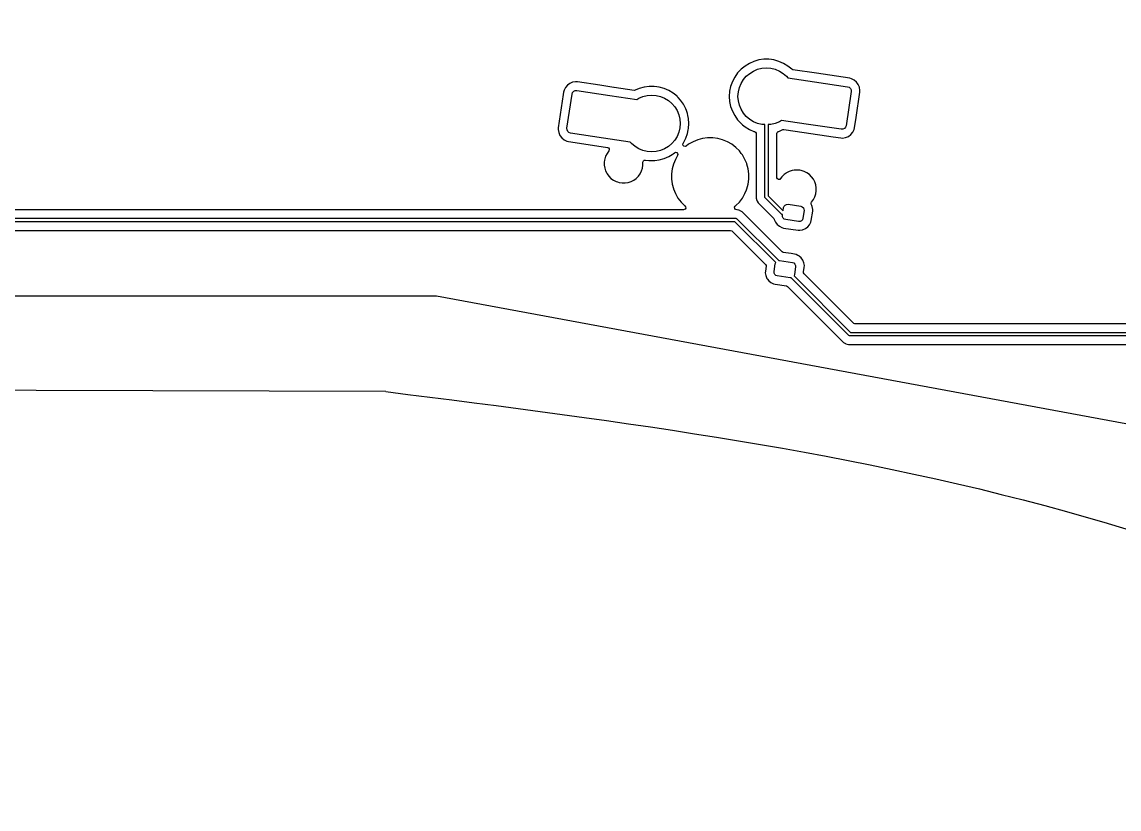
# Model space of a CAD drawing. Header units: millimetres. Extents: x 46 to 4458, y 59 to 1499.
# Drawn here: x 1718.4 to 1782.1, y 809 to 854.7 of the extents above; entities that cross this region are included whole.
import ezdxf

# ---------------------------------------------------------------- set-up
doc = ezdxf.new("R2010")
doc.units = ezdxf.units.MM
doc.layers.add('BLACK', color=7, linetype='Continuous')

msp = doc.modelspace()

# ---------------------------------------------------------------- linework, layer by layer
msp.add_lwpolyline([(1739.51188, 833.25441), (1638.06271, 833.5564), (1638.38771, 944.69762), (2107.13583, 944.69762), (2107.13583, 832.69492), (1950.85196, 832.69492)])
msp.add_spline([(1739.51188, 833.25441), (1780.27787, 825.93719), (1837.10984, 809.83915), (1902.0139, 825.65744), (1950.85196, 832.69492)], degree=3)
at = {"layer": 'BLACK', "linetype": 'Continuous'}
for p, q in [((1760.87717, 852.41318), (1760.60734, 852.29597)), ((1761.16045, 852.49255), (1760.87717, 852.41318)), ((1761.16046, 852.49255), (1761.16045, 852.49255)), ((1761.45191, 852.53261), (1761.16046, 852.49255)), ((1761.74611, 852.53261), (1761.45191, 852.53261)), ((1761.45191, 852.53261), (1761.45191, 852.53261)), ((1761.89184, 852.51258), (1761.74611, 852.53261)), ((1761.74611, 852.53261), (1761.74611, 852.53261)), ((1762.03757, 852.49255), (1761.89184, 852.51258)), ((1762.32086, 852.41318), (1762.03757, 852.49255)), ((1762.03757, 852.49255), (1762.03757, 852.49255)), ((1762.03757, 852.49255), (1762.03757, 852.49255)), ((1762.59069, 852.29597), (1762.32086, 852.41318)), ((1760.12775, 851.95745), (1759.92694, 851.74243)), ((1760.35597, 852.14311), (1760.12775, 851.95745)), ((1760.60733, 852.29597), (1760.35597, 852.14311)), ((1760.60734, 852.29597), (1760.60733, 852.29597)), ((1760.62917, 851.71699), (1760.84993, 851.85227)), ((1760.84993, 851.85227), (1761.08913, 851.95135)), ((1761.08913, 851.95135), (1761.34089, 852.0118)), ((1761.34089, 852.0118), (1761.59901, 852.03211)), ((1761.59901, 852.03211), (1761.85713, 852.0118)), ((1761.85713, 852.0118), (1762.10889, 851.95135)), ((1762.10889, 851.95135), (1762.3481, 851.85227)), ((1762.3481, 851.85227), (1762.56886, 851.71699)), ((1762.84206, 852.14311), (1762.59069, 852.29597)), ((1762.59069, 852.29597), (1762.59069, 852.29597)), ((1762.84249, 852.14276), (1762.84206, 852.14311)), ((1762.84206, 852.14311), (1762.84206, 852.14311)), ((1762.84206, 852.14311), (1762.84206, 852.14311)), ((1763.07027, 851.95744), (1762.84249, 852.14276)), ((1763.07337, 851.95455), (1763.07027, 851.95744)), ((1763.07342, 851.95461), (1763.07337, 851.95455)), ((1763.07709, 851.95105), (1763.07342, 851.95461)), ((1763.14048, 851.92168), (1763.07709, 851.95105)), ((1764.50087, 851.71837), (1763.14048, 851.92168)), ((1750.19049, 851.12932), (1750.04946, 851.02496)), ((1750.35178, 851.19834), (1750.19049, 851.12932)), ((1750.19049, 851.12932), (1750.19049, 851.12932)), ((1750.52465, 851.2283), (1750.35178, 851.19834)), ((1750.35178, 851.19834), (1750.35178, 851.19834)), ((1750.62786, 851.22349), (1750.52465, 851.2283)), ((1751.93145, 851.02867), (1750.62786, 851.22349)), ((1759.62194, 851.24087), (1759.52342, 850.96367)), ((1759.75729, 851.50209), (1759.62194, 851.24087)), ((1759.92694, 851.74243), (1759.75729, 851.50209)), ((1759.75729, 851.50209), (1759.75729, 851.50209)), ((1760.02977, 850.89199), (1760.12885, 851.13119)), ((1760.12885, 851.13119), (1760.26413, 851.35196)), ((1760.26413, 851.35196), (1760.43229, 851.54884)), ((1760.43229, 851.54884), (1760.62917, 851.71699)), ((1762.56886, 851.71699), (1762.76574, 851.54884)), ((1762.76574, 851.54884), (1762.84133, 851.46033)), ((1762.84133, 851.46033), (1764.37994, 851.23038)), ((1764.37994, 851.23038), (1764.37994, 851.23038)), ((1764.37994, 851.23038), (1766.30852, 850.94215)), ((1764.50088, 851.71836), (1764.50087, 851.71837)), ((1764.50127, 851.71831), (1764.50088, 851.71836)), ((1764.50127, 851.7183), (1764.50127, 851.71831)), ((1766.43196, 851.42976), (1764.50127, 851.7183)), ((1766.43197, 851.42976), (1766.43196, 851.42976)), ((1766.43196, 851.42976), (1766.43196, 851.42976)), ((1766.53206, 851.40418), (1766.43197, 851.42976)), ((1766.53207, 851.40418), (1766.53206, 851.40418)), ((1766.68861, 851.32499), (1766.53207, 851.40418)), ((1766.68862, 851.32499), (1766.68861, 851.32499)), ((1766.82268, 851.21183), (1766.68862, 851.32499)), ((1766.82269, 851.21182), (1766.82268, 851.21183)), ((1766.89041, 851.12029), (1766.82269, 851.21182)), ((1749.81046, 850.4933), (1749.52112, 848.55729)), ((1749.83152, 850.63423), (1749.81046, 850.4933)), ((1749.83153, 850.63425), (1749.83152, 850.63424)), ((1749.83152, 850.63424), (1749.83152, 850.63423)), ((1749.8571, 850.73434), (1749.83153, 850.63425)), ((1749.93629, 850.89089), (1749.8571, 850.73434)), ((1749.9363, 850.89089), (1749.93629, 850.89089)), ((1750.04946, 851.02496), (1749.9363, 850.89089)), ((1750.02351, 848.53276), (1750.31913, 850.5108)), ((1750.04946, 851.02496), (1750.04946, 851.02496)), ((1750.31913, 850.5108), (1750.35209, 850.6026)), ((1750.35209, 850.6026), (1750.41768, 850.67481)), ((1750.41768, 850.67481), (1750.50591, 850.71642)), ((1750.50591, 850.71642), (1750.60334, 850.7211)), ((1750.60334, 850.7211), (1752.5072, 850.43656)), ((1752.75426, 850.9057), (1751.93145, 851.02867)), ((1752.75427, 850.9057), (1752.75426, 850.9057)), ((1752.75618, 850.90541), (1752.75427, 850.9057)), ((1752.7562, 850.90541), (1752.75618, 850.90541)), ((1753.92385, 850.7309), (1752.7562, 850.90541)), ((1753.99158, 850.73981), (1753.92385, 850.7309)), ((1754.22148, 850.83966), (1753.99158, 850.73981)), ((1754.50476, 850.91904), (1754.22148, 850.83966)), ((1754.50477, 850.91904), (1754.50476, 850.91904)), ((1754.79623, 850.9591), (1754.50477, 850.91904)), ((1755.09042, 850.9591), (1754.79623, 850.9591)), ((1754.79623, 850.9591), (1754.79623, 850.9591)), ((1755.23615, 850.93907), (1755.09042, 850.9591)), ((1755.09042, 850.9591), (1755.09042, 850.9591)), ((1755.38188, 850.91904), (1755.23615, 850.93907)), ((1755.66517, 850.83966), (1755.38188, 850.91904)), ((1755.38188, 850.91904), (1755.38188, 850.91904)), ((1755.38188, 850.91904), (1755.38188, 850.91904)), ((1755.935, 850.72246), (1755.66517, 850.83966)), ((1756.18637, 850.5696), (1755.935, 850.72246)), ((1755.935, 850.72246), (1755.935, 850.72246)), ((1756.41458, 850.38394), (1756.18637, 850.5696)), ((1759.46356, 850.67562), (1759.44349, 850.38211)), ((1759.52342, 850.96365), (1759.46356, 850.67562)), ((1759.46356, 850.67562), (1759.46356, 850.67562)), ((1759.52342, 850.96367), (1759.52342, 850.96365)), ((1759.94901, 850.38211), (1759.96933, 850.64023)), ((1759.96933, 850.64023), (1760.02977, 850.89199)), ((1766.51882, 850.65794), (1766.2232, 848.67991)), ((1766.30852, 850.94215), (1766.40033, 850.90919)), ((1766.40033, 850.90919), (1766.47253, 850.8436)), ((1766.47253, 850.8436), (1766.51414, 850.75538)), ((1766.51414, 850.75538), (1766.51882, 850.65794)), ((1766.79973, 849.1514), (1767.02122, 850.63342)), ((1766.92704, 851.0708), (1766.89041, 851.12029)), ((1766.99198, 850.91904), (1766.92704, 851.0708)), ((1766.99606, 850.9095), (1766.99198, 850.91904)), ((1766.99739, 850.90182), (1766.99606, 850.9095)), ((1766.99606, 850.9095), (1766.99606, 850.9095)), ((1767.02602, 850.73664), (1766.99739, 850.90182)), ((1767.02122, 850.63342), (1767.02602, 850.73664)), ((1752.5072, 850.43656), (1752.5072, 850.43656)), ((1752.5072, 850.43656), (1754.07049, 850.20293)), ((1754.07049, 850.20293), (1754.19424, 850.27876)), ((1754.19424, 850.27876), (1754.43345, 850.37784)), ((1754.43345, 850.37784), (1754.68521, 850.43828)), ((1754.68521, 850.43828), (1754.94332, 850.4586)), ((1754.94332, 850.4586), (1755.20144, 850.43828)), ((1755.20144, 850.43828), (1755.4532, 850.37784)), ((1755.4532, 850.37784), (1755.69241, 850.27876)), ((1755.69241, 850.27876), (1755.91317, 850.14348)), ((1755.91317, 850.14348), (1756.11005, 849.97532)), ((1756.11005, 849.97532), (1756.2782, 849.77844)), ((1756.41458, 850.38393), (1756.41458, 850.38394)), ((1756.41629, 850.38211), (1756.41458, 850.38393)), ((1756.41458, 850.38393), (1756.41458, 850.38393)), ((1756.48473, 850.30883), (1756.41629, 850.38211)), ((1756.61539, 850.16892), (1756.48473, 850.30883)), ((1756.78504, 849.92858), (1756.61539, 850.16892)), ((1756.78505, 849.92858), (1756.78504, 849.92858)), ((1756.78505, 849.92857), (1756.78505, 849.92858)), ((1756.9204, 849.66736), (1756.78505, 849.92857)), ((1759.44349, 850.38211), (1759.46356, 850.0886)), ((1759.46356, 850.0886), (1759.46356, 850.0886)), ((1759.46356, 850.0886), (1759.52342, 849.80057)), ((1759.96933, 850.12399), (1759.94901, 850.38211)), ((1760.02977, 849.87223), (1759.96933, 850.12399)), ((1760.12885, 849.63303), (1760.02977, 849.87223)), ((1756.2782, 849.77844), (1756.41349, 849.55768)), ((1756.41349, 849.55768), (1756.51257, 849.31848)), ((1756.51257, 849.31848), (1756.57301, 849.06672)), ((1756.96049, 849.55456), (1756.9204, 849.66736)), ((1757.01891, 849.39016), (1756.96049, 849.55456)), ((1757.01892, 849.39014), (1757.01891, 849.39016)), ((1757.04335, 849.27259), (1757.01892, 849.39014)), ((1757.07877, 849.10211), (1757.04335, 849.27259)), ((1759.52342, 849.80057), (1759.52342, 849.80055)), ((1759.52342, 849.80055), (1759.62194, 849.52335)), ((1759.62194, 849.52335), (1759.75729, 849.26213)), ((1759.75729, 849.26213), (1759.75729, 849.26213)), ((1759.75729, 849.26213), (1759.92694, 849.02179)), ((1760.26413, 849.41226), (1760.12885, 849.63303)), ((1760.43229, 849.21538), (1760.26413, 849.41226)), ((1760.62917, 849.04723), (1760.43229, 849.21538)), ((1756.57301, 849.06672), (1756.59332, 848.8086)), ((1756.59332, 848.8086), (1756.57301, 848.55048)), ((1757.09885, 848.8086), (1757.07877, 849.10211)), ((1757.07877, 848.51509), (1757.09885, 848.8086)), ((1759.92694, 849.02179), (1759.9977, 848.94602)), ((1759.9977, 848.94602), (1760.12605, 848.8086)), ((1760.12605, 848.8086), (1760.12775, 848.80677)), ((1760.12775, 848.80677), (1760.21104, 848.73902)), ((1760.21104, 848.73902), (1760.35596, 848.62111)), ((1760.35596, 848.62111), (1760.35596, 848.62111)), ((1760.35596, 848.62111), (1760.35597, 848.62111)), ((1760.35597, 848.62111), (1760.60733, 848.46825)), ((1760.84993, 848.91195), (1760.62917, 849.04723)), ((1761.08913, 848.81287), (1760.84993, 848.91195)), ((1761.34089, 848.75242), (1761.08913, 848.81287)), ((1761.49955, 848.73994), (1761.34089, 848.75242)), ((1761.50093, 844.54871), (1761.49955, 848.73994)), ((1761.85713, 848.75242), (1761.69764, 848.73987)), ((1761.69764, 848.73987), (1761.699, 844.60706)), ((1762.10889, 848.81287), (1761.85713, 848.75242)), ((1762.3481, 848.91195), (1762.10889, 848.81287)), ((1762.47184, 848.98778), (1762.3481, 848.91195)), ((1763.91151, 848.77262), (1762.47184, 848.98778)), ((1765.939, 848.46961), (1763.91151, 848.77262)), ((1763.91151, 848.77262), (1763.91151, 848.77262)), ((1766.19024, 848.58811), (1766.12466, 848.5159)), ((1766.2232, 848.67991), (1766.19024, 848.58811)), ((1766.71081, 848.55647), (1766.79973, 849.1514)), ((1749.52112, 848.55729), (1749.51631, 848.45407)), ((1749.51631, 848.45407), (1749.54627, 848.28121)), ((1749.54627, 848.28121), (1749.54628, 848.28121)), ((1749.54628, 848.28121), (1749.61529, 848.11992)), ((1749.61529, 848.11992), (1749.61529, 848.11991)), ((1749.61529, 848.11991), (1749.71965, 847.97888)), ((1749.71965, 847.97888), (1749.71965, 847.97888)), ((1749.71965, 847.97888), (1749.85371, 847.86572)), ((1750.02819, 848.43533), (1750.02351, 848.53276)), ((1750.0698, 848.34711), (1750.02819, 848.43533)), ((1750.14201, 848.28152), (1750.0698, 848.34711)), ((1750.23382, 848.24856), (1750.14201, 848.28152)), ((1752.13767, 847.96402), (1750.23382, 848.24856)), ((1753.701, 847.73038), (1752.13767, 847.96402)), ((1752.13767, 847.96402), (1752.13767, 847.96402)), ((1756.41349, 848.05951), (1756.2782, 847.83875)), ((1756.51257, 848.29872), (1756.41349, 848.05951)), ((1756.57301, 848.55048), (1756.51257, 848.29872)), ((1756.78505, 847.68862), (1756.9204, 847.94983)), ((1756.9204, 847.94983), (1757.01892, 848.22704)), ((1757.01892, 848.22706), (1757.06202, 848.43445)), ((1757.01892, 848.22705), (1757.01892, 848.22706)), ((1757.01892, 848.22704), (1757.01892, 848.22705)), ((1757.06202, 848.43445), (1757.07877, 848.51509)), ((1758.18892, 847.97774), (1757.89724, 847.93934)), ((1758.18893, 847.97774), (1758.18892, 847.97774)), ((1758.48315, 847.97774), (1758.18893, 847.97774)), ((1758.18893, 847.97774), (1758.18893, 847.97774)), ((1758.48316, 847.97774), (1758.48315, 847.97774)), ((1758.48315, 847.97774), (1758.48315, 847.97774)), ((1758.77484, 847.93934), (1758.48316, 847.97774)), ((1760.60733, 848.46825), (1760.60734, 848.46825)), ((1760.60734, 848.46825), (1760.87717, 848.35104)), ((1760.87717, 848.35104), (1760.90796, 848.34241)), ((1760.90796, 848.34241), (1760.96721, 848.30537)), ((1760.96721, 848.30537), (1760.99702, 848.24218)), ((1760.99702, 848.24218), (1760.99851, 848.22301)), ((1760.99851, 848.22301), (1760.99851, 844.65489)), ((1762.19951, 848.22301), (1762.2192, 848.29005)), ((1762.19951, 845.68131), (1762.19951, 848.22301)), ((1762.2192, 848.29005), (1762.272, 848.33581)), ((1762.272, 848.33581), (1762.29006, 848.34241)), ((1762.29006, 848.34241), (1762.32085, 848.35104)), ((1762.32085, 848.35104), (1762.55076, 848.45091)), ((1762.55076, 848.45091), (1762.61848, 848.45981)), ((1762.61848, 848.45981), (1763.78331, 848.28572)), ((1763.78331, 848.28572), (1763.78338, 848.28571)), ((1763.78338, 848.28571), (1765.46767, 848.03399)), ((1765.46767, 848.03399), (1765.91448, 847.96722)), ((1765.91448, 847.96722), (1766.01769, 847.96241)), ((1766.03643, 848.47429), (1765.939, 848.46961)), ((1766.01769, 847.96241), (1766.19055, 847.99237)), ((1766.12466, 848.5159), (1766.03643, 848.47429)), ((1766.19055, 847.99237), (1766.35185, 848.06139)), ((1766.35185, 848.06139), (1766.49288, 848.16575)), ((1766.49288, 848.16575), (1766.60604, 848.29982)), ((1766.60604, 848.29982), (1766.68524, 848.45637)), ((1766.68524, 848.45637), (1766.71081, 848.55647)), ((1749.85371, 847.86572), (1749.85372, 847.86572)), ((1749.85372, 847.86572), (1749.85372, 847.86572)), ((1749.85372, 847.86572), (1750.01027, 847.78653)), ((1750.01027, 847.78653), (1750.11038, 847.76095)), ((1750.11038, 847.76095), (1752.01237, 847.47669)), ((1752.01237, 847.47669), (1752.01237, 847.47669)), ((1752.01237, 847.47669), (1752.01634, 847.4761)), ((1752.01634, 847.4761), (1752.01635, 847.4761)), ((1752.01635, 847.4761), (1752.37856, 847.42197)), ((1752.37856, 847.42197), (1752.44195, 847.39259)), ((1752.44195, 847.39259), (1752.4794, 847.3336)), ((1752.4794, 847.3336), (1752.47901, 847.26373)), ((1753.7766, 847.64187), (1753.701, 847.73038)), ((1753.97348, 847.47372), (1753.7766, 847.64187)), ((1754.19424, 847.33844), (1753.97348, 847.47372)), ((1754.43345, 847.23936), (1754.19424, 847.33844)), ((1755.69241, 847.33844), (1755.4532, 847.23936)), ((1755.91317, 847.47372), (1755.69241, 847.33844)), ((1756.11005, 847.64187), (1755.91317, 847.47372)), ((1756.2782, 847.83875), (1756.11005, 847.64187)), ((1756.74586, 847.60081), (1756.76834, 847.66495)), ((1756.76152, 847.53272), (1756.74586, 847.60081)), ((1756.81151, 847.48391), (1756.76152, 847.53272)), ((1756.76834, 847.66495), (1756.78505, 847.68862)), ((1756.87996, 847.46987), (1756.81151, 847.48391)), ((1756.94513, 847.49506), (1756.87996, 847.46987)), ((1757.08643, 847.60349), (1756.94513, 847.49506)), ((1757.08645, 847.6035), (1757.08643, 847.60349)), ((1757.34123, 847.7506), (1757.08645, 847.6035)), ((1757.34124, 847.75061), (1757.34123, 847.7506)), ((1757.61304, 847.86319), (1757.34124, 847.75061)), ((1757.89724, 847.93934), (1757.61304, 847.86319)), ((1759.0496, 847.86572), (1758.77484, 847.93934)), ((1758.77484, 847.93934), (1758.77484, 847.93934)), ((1758.77484, 847.93934), (1758.77484, 847.93934)), ((1759.05903, 847.86319), (1759.0496, 847.86572)), ((1759.33083, 847.75061), (1759.05903, 847.86319)), ((1759.33085, 847.7506), (1759.33083, 847.75061)), ((1759.58563, 847.6035), (1759.33085, 847.7506)), ((1759.58564, 847.6035), (1759.58563, 847.6035)), ((1759.58563, 847.6035), (1759.58563, 847.6035)), ((1759.58564, 847.60349), (1759.58564, 847.6035)), ((1759.58564, 847.6035), (1759.58564, 847.6035)), ((1759.81905, 847.4244), (1759.58564, 847.60349)), ((1759.81906, 847.42439), (1759.81905, 847.4244)), ((1760.02708, 847.21636), (1759.81906, 847.42439)), ((1752.20264, 846.67571), (1752.18634, 846.5728)), ((1752.21405, 846.74777), (1752.20264, 846.67571)), ((1752.26879, 846.91626), (1752.21405, 846.74777)), ((1752.2688, 846.91626), (1752.26879, 846.91626)), ((1752.34922, 847.07411), (1752.2688, 846.91626)), ((1752.45336, 847.21744), (1752.34922, 847.07411)), ((1752.45453, 847.21881), (1752.45336, 847.21744)), ((1752.45505, 847.21977), (1752.45453, 847.21881)), ((1752.45622, 847.22137), (1752.45505, 847.21977)), ((1752.47901, 847.26373), (1752.45601, 847.22152)), ((1752.45601, 847.22152), (1752.45622, 847.22137)), ((1754.68521, 847.17891), (1754.43345, 847.23936)), ((1754.45702, 846.63226), (1754.50983, 846.67801)), ((1754.50983, 846.67801), (1754.57822, 846.68806)), ((1754.57822, 846.68806), (1754.77119, 846.66154)), ((1754.94332, 847.1586), (1754.68521, 847.17891)), ((1755.20144, 847.17891), (1754.94332, 847.1586)), ((1755.12184, 846.66242), (1755.38188, 846.69816)), ((1755.4532, 847.23936), (1755.20144, 847.17891)), ((1755.38188, 846.69816), (1755.66517, 846.77753)), ((1755.66517, 846.77753), (1755.93501, 846.89474)), ((1755.93501, 846.89474), (1756.12112, 847.00792)), ((1756.12112, 847.00792), (1756.18637, 847.04759)), ((1756.18637, 847.0476), (1756.26156, 847.10877)), ((1756.18637, 847.04759), (1756.18637, 847.0476)), ((1756.18637, 847.0476), (1756.18637, 847.0476)), ((1756.31877, 846.72814), (1756.20619, 846.45634)), ((1756.26156, 847.10877), (1756.32598, 847.13581)), ((1756.31878, 846.72816), (1756.31877, 846.72814)), ((1756.4472, 846.95058), (1756.31878, 846.72816)), ((1756.32598, 847.13581), (1756.3948, 847.12372)), ((1756.3948, 847.12372), (1756.44616, 847.07635)), ((1756.44616, 847.07635), (1756.46375, 847.00873)), ((1756.46375, 847.00873), (1756.4472, 846.95058)), ((1760.02709, 847.21635), (1760.02708, 847.21636)), ((1760.13624, 847.07411), (1760.02709, 847.21635)), ((1760.20619, 846.98294), (1760.13624, 847.07411)), ((1760.2062, 846.98293), (1760.20619, 846.98294)), ((1760.3533, 846.72816), (1760.2062, 846.98293)), ((1760.3533, 846.72814), (1760.3533, 846.72816)), ((1760.45519, 846.48215), (1760.3533, 846.72814)), ((1752.18634, 846.5728), (1752.18634, 846.39564)), ((1752.18634, 846.39564), (1752.1887, 846.38074)), ((1752.1887, 846.38074), (1752.21405, 846.22066)), ((1752.21405, 846.22066), (1752.26879, 846.05218)), ((1752.26879, 846.05218), (1752.2688, 846.05217)), ((1752.2688, 846.05217), (1752.33015, 845.93175)), ((1754.27445, 845.89433), (1754.35488, 846.05217)), ((1754.35488, 846.05217), (1754.40962, 846.22066)), ((1754.40962, 846.22066), (1754.43734, 846.39564)), ((1754.43734, 846.56522), (1754.45702, 846.63226)), ((1754.43734, 846.39564), (1754.43734, 846.56522)), ((1754.77119, 846.66154), (1754.79623, 846.6581)), ((1754.79623, 846.6581), (1754.79623, 846.6581)), ((1754.79623, 846.6581), (1755.09042, 846.6581)), ((1755.09042, 846.6581), (1755.12184, 846.66242)), ((1756.13004, 846.17214), (1756.09164, 845.88046)), ((1756.20619, 846.45634), (1756.13004, 846.17214)), ((1760.46589, 846.45633), (1760.45519, 846.48215)), ((1760.54204, 846.17214), (1760.46589, 846.45633)), ((1760.58044, 845.88045), (1760.54204, 846.17214)), ((1763.09668, 846.08026), (1762.9282, 846.02552)), ((1763.21334, 846.09873), (1763.09668, 846.08026)), ((1763.27166, 846.10797), (1763.21334, 846.09873)), ((1763.44882, 846.10797), (1763.27166, 846.10797)), ((1763.53631, 846.09412), (1763.44882, 846.10797)), ((1763.6238, 846.08026), (1763.53631, 846.09412)), ((1763.79228, 846.02552), (1763.6238, 846.08026)), ((1752.33015, 845.93175), (1752.34922, 845.89433)), ((1752.34922, 845.89433), (1752.45336, 845.751)), ((1752.45336, 845.751), (1752.57862, 845.62573)), ((1752.57862, 845.62573), (1752.72195, 845.5216)), ((1752.72195, 845.5216), (1752.79937, 845.48216)), ((1752.79937, 845.48216), (1752.8798, 845.44117)), ((1752.8798, 845.44117), (1752.8798, 845.44117)), ((1752.8798, 845.44117), (1752.96185, 845.41452)), ((1752.96185, 845.41452), (1753.04828, 845.38643)), ((1753.57539, 845.38643), (1753.74388, 845.44117)), ((1753.74388, 845.44117), (1753.90173, 845.5216)), ((1753.90173, 845.5216), (1754.04505, 845.62573)), ((1754.04505, 845.62573), (1754.17032, 845.751)), ((1754.17032, 845.751), (1754.27445, 845.89433)), ((1756.09164, 845.88046), (1756.09164, 845.88044)), ((1756.09164, 845.88044), (1756.09164, 845.58625)), ((1756.09164, 845.58625), (1756.09164, 845.58623)), ((1756.09164, 845.58623), (1756.12792, 845.31062)), ((1760.54204, 845.29454), (1760.58044, 845.58624)), ((1760.58044, 845.58624), (1760.58044, 845.88045)), ((1762.20273, 845.65323), (1762.19951, 845.68131)), ((1762.23709, 845.59239), (1762.20273, 845.65323)), ((1762.29889, 845.55978), (1762.23709, 845.59239)), ((1762.3685, 845.56576), (1762.29889, 845.55978)), ((1762.42383, 845.60843), (1762.3685, 845.56576)), ((1762.50176, 845.71569), (1762.42383, 845.60843)), ((1762.62702, 845.84095), (1762.50176, 845.71569)), ((1762.62703, 845.84096), (1762.62702, 845.84095)), ((1762.62702, 845.84095), (1762.62702, 845.84095)), ((1762.7356, 845.91984), (1762.62703, 845.84096)), ((1762.77035, 845.94509), (1762.7356, 845.91984)), ((1762.9282, 846.02552), (1762.77035, 845.94509)), ((1762.9282, 846.02552), (1762.9282, 846.02552)), ((1763.9463, 845.94704), (1763.79228, 846.02552)), ((1763.79228, 846.02552), (1763.79228, 846.02552)), ((1763.95013, 845.94509), (1763.9463, 845.94704)), ((1764.09345, 845.84096), (1763.95013, 845.94509)), ((1764.21872, 845.71569), (1764.09345, 845.84096)), ((1764.32285, 845.57236), (1764.21872, 845.71569)), ((1764.36163, 845.49627), (1764.32285, 845.57236)), ((1764.40328, 845.41452), (1764.36163, 845.49627)), ((1764.40328, 845.41451), (1764.40328, 845.41452)), ((1764.42147, 845.35853), (1764.40328, 845.41451)), ((1753.04828, 845.38643), (1753.22326, 845.35872)), ((1753.22326, 845.35872), (1753.22326, 845.35872)), ((1753.22326, 845.35872), (1753.40042, 845.35872)), ((1753.40042, 845.35872), (1753.57539, 845.38643)), ((1753.40042, 845.35872), (1753.40042, 845.35872)), ((1756.12792, 845.31062), (1756.13004, 845.29454)), ((1756.13004, 845.29454), (1756.2008, 845.03047)), ((1756.2008, 845.03047), (1756.20619, 845.01035)), ((1756.20619, 845.01035), (1756.31877, 844.73855)), ((1760.35428, 844.7409), (1760.44054, 844.94916)), ((1760.44054, 844.94916), (1760.46589, 845.01036)), ((1760.46589, 845.01036), (1760.54204, 845.29454)), ((1764.45803, 845.24603), (1764.42147, 845.35853)), ((1764.48574, 845.07105), (1764.45803, 845.24603)), ((1764.45803, 844.71892), (1764.48574, 844.89389)), ((1764.48574, 844.89389), (1764.48574, 845.07105)), ((1756.31877, 844.73855), (1756.31878, 844.73853)), ((1756.31878, 844.73853), (1756.46588, 844.48376)), ((1756.46588, 844.48376), (1756.46589, 844.48374)), ((1756.46589, 844.48374), (1756.64499, 844.25034)), ((1756.64499, 844.25034), (1756.64499, 844.25033)), ((1756.64499, 844.25033), (1756.85302, 844.0423)), ((1759.81905, 844.04229), (1760.02709, 844.25033)), ((1760.02709, 844.25033), (1760.20619, 844.48375)), ((1760.20619, 844.48375), (1760.3533, 844.73854)), ((1760.3533, 844.73854), (1760.35428, 844.7409)), ((1760.99851, 844.65489), (1760.99851, 844.65487)), ((1760.99851, 844.65487), (1760.99851, 844.48917)), ((1760.99851, 844.48917), (1760.99851, 844.48917)), ((1760.99851, 844.48917), (1761.00298, 844.47249)), ((1761.00298, 844.47249), (1761.03943, 844.33643)), ((1761.03943, 844.33643), (1761.06307, 844.29549)), ((1761.06307, 844.29549), (1761.11849, 844.19951)), ((1761.11849, 844.19951), (1761.11849, 844.1995)), ((1761.11849, 844.1995), (1761.23736, 844.08063)), ((1761.51586, 844.51266), (1761.50093, 844.54871)), ((1761.5283, 844.49751), (1761.51586, 844.51266)), ((1762.49404, 843.53448), (1761.5283, 844.49751)), ((1761.699, 844.60706), (1762.56797, 843.74054)), ((1764.19537, 844.19505), (1764.21733, 844.24734)), ((1764.20364, 844.12567), (1764.19537, 844.19505)), ((1764.23932, 844.04229), (1764.20364, 844.12567)), ((1764.21733, 844.24734), (1764.21872, 844.24925)), ((1764.21872, 844.24926), (1764.32285, 844.39258)), ((1764.21872, 844.24925), (1764.21872, 844.24926)), ((1764.32285, 844.39258), (1764.40328, 844.55043)), ((1764.40328, 844.55043), (1764.45803, 844.71892)), ((1756.79387, 843.80739), (1709.40312, 843.80739)), ((1756.81879, 843.80992), (1756.79387, 843.80739)), ((1756.8805, 843.84267), (1756.81879, 843.80992)), ((1756.85302, 844.0423), (1756.85303, 844.04229)), ((1756.85303, 844.04229), (1756.86936, 844.02976)), ((1756.86936, 844.02976), (1756.91056, 843.97334)), ((1756.91472, 843.90359), (1756.8805, 843.84267)), ((1756.91056, 843.97334), (1756.91472, 843.90359)), ((1759.75547, 843.94904), (1759.78449, 844.01259)), ((1759.76541, 843.87988), (1759.75547, 843.94904)), ((1759.81117, 843.82707), (1759.76541, 843.87988)), ((1759.78449, 844.01259), (1759.80272, 844.02976)), ((1759.80272, 844.02976), (1759.80869, 844.03434)), ((1759.80869, 844.03434), (1759.81905, 844.04229)), ((1759.87821, 843.80739), (1759.81117, 843.82707)), ((1759.89454, 843.80739), (1759.87821, 843.80739)), ((1759.99045, 843.78169), (1759.89454, 843.80739)), ((1760.04727, 843.76647), (1759.99045, 843.78169)), ((1760.08254, 843.7461), (1760.04727, 843.76647)), ((1760.1842, 843.68741), (1760.08254, 843.7461)), ((1760.08254, 843.7461), (1760.08254, 843.7461)), ((1760.30307, 843.56854), (1760.1842, 843.68741)), ((1760.1842, 843.68741), (1760.1842, 843.68741)), ((1760.30307, 843.56853), (1760.30307, 843.56854)), ((1762.50811, 841.3635), (1760.30307, 843.56853)), ((1761.23736, 844.08063), (1761.23737, 844.08063)), ((1761.23737, 844.08063), (1762.01975, 843.29825)), ((1762.5046, 843.53011), (1762.49404, 843.53448)), ((1762.53009, 843.51955), (1762.5046, 843.53011)), ((1762.5296, 843.48379), (1762.53487, 843.51908)), ((1762.53487, 843.51908), (1762.53009, 843.51955)), ((1762.56797, 843.74054), (1762.59611, 843.92885)), ((1762.59611, 843.92885), (1762.62578, 844.01147)), ((1762.62578, 844.01147), (1762.6848, 844.07646)), ((1762.6848, 844.07646), (1762.76421, 844.11391)), ((1762.76421, 844.11391), (1762.8519, 844.11812)), ((1762.8519, 844.11812), (1763.59366, 844.00726)), ((1763.59366, 844.00726), (1763.67629, 843.97759)), ((1763.67629, 843.97759), (1763.74127, 843.91857)), ((1763.78293, 843.75147), (1763.71642, 843.30642)), ((1763.74127, 843.91857), (1763.77872, 843.83916)), ((1763.77872, 843.83916), (1763.78293, 843.75147)), ((1764.20427, 843.18462), (1764.28508, 843.72531)), ((1764.26076, 843.99219), (1764.23932, 844.04229)), ((1764.28973, 843.82508), (1764.26076, 843.99219)), ((1764.28508, 843.72531), (1764.28973, 843.82508)), ((1708.93812, 843.30499), (1759.81548, 843.30689)), ((1759.77217, 843.10881), (1708.93812, 843.10691)), ((1762.13734, 840.74587), (1759.77217, 843.10881)), ((1759.81548, 843.30689), (1759.83499, 843.30497)), ((1759.83499, 843.30497), (1759.87104, 843.29003)), ((1759.87104, 843.29003), (1762.31155, 840.85184)), ((1762.01975, 843.29825), (1762.04869, 843.24961)), ((1762.04869, 843.24961), (1762.04892, 843.24971)), ((1762.04892, 843.24971), (1762.04969, 843.24793)), ((1762.04969, 843.24793), (1762.05096, 843.24579)), ((1762.05096, 843.24579), (1762.05177, 843.24307)), ((1762.05177, 843.24307), (1762.11848, 843.08716)), ((1762.11848, 843.08716), (1762.11849, 843.08715)), ((1762.11849, 843.08715), (1762.21937, 842.95082)), ((1762.21937, 842.95082), (1762.21937, 842.95082)), ((1762.21937, 842.95082), (1762.27121, 842.90706)), ((1762.27121, 842.90706), (1762.34897, 842.84143)), ((1762.53381, 843.3961), (1762.5296, 843.48379)), ((1762.57126, 843.3167), (1762.53381, 843.3961)), ((1762.63624, 843.25767), (1762.57126, 843.3167)), ((1762.71887, 843.228), (1762.63624, 843.25767)), ((1763.46063, 843.11715), (1762.71887, 843.228)), ((1763.54832, 843.12136), (1763.46063, 843.11715)), ((1763.62772, 843.15881), (1763.54832, 843.12136)), ((1763.68675, 843.22379), (1763.62772, 843.15881)), ((1763.71642, 843.30642), (1763.68675, 843.22379)), ((1763.9936, 842.80692), (1764.10299, 842.93652)), ((1764.10299, 842.93652), (1764.17955, 843.08785)), ((1764.17955, 843.08785), (1764.20427, 843.18462)), ((1709.40312, 842.60639), (1759.51539, 842.60639)), ((1759.51539, 842.60639), (1759.58243, 842.5867)), ((1759.58243, 842.5867), (1759.60307, 842.57007)), ((1759.60307, 842.57007), (1761.54583, 840.6273)), ((1762.34897, 842.84143), (1762.5003, 842.76487)), ((1762.5003, 842.76487), (1762.59708, 842.74015)), ((1762.59708, 842.74015), (1763.43446, 842.615)), ((1763.43446, 842.615), (1763.53424, 842.61035)), ((1763.53424, 842.61035), (1763.70134, 842.63931)), ((1763.53424, 842.61035), (1763.53424, 842.61035)), ((1763.53424, 842.61035), (1763.53424, 842.61035)), ((1763.53424, 842.61035), (1763.53424, 842.61035)), ((1763.70134, 842.63931), (1763.85726, 842.70604)), ((1763.85726, 842.70604), (1763.9936, 842.80692)), ((1762.51407, 841.35792), (1762.50811, 841.3635)), ((1762.57746, 841.32854), (1762.51407, 841.35792)), ((1763.04297, 841.25897), (1762.57746, 841.32854)), ((1763.22768, 841.23136), (1763.04297, 841.25897)), ((1763.22769, 841.23136), (1763.22768, 841.23136)), ((1763.2277, 841.23136), (1763.22769, 841.23136)), ((1763.32445, 841.20664), (1763.2277, 841.23136)), ((1763.42839, 841.15406), (1763.32445, 841.20664)), ((1763.47579, 841.13008), (1763.42839, 841.15406)), ((1763.49154, 841.11678), (1763.47579, 841.13008)), ((1763.60538, 841.02069), (1763.49154, 841.11678)), ((1763.60539, 841.02069), (1763.60538, 841.02069)), ((1763.70627, 840.88436), (1763.60539, 841.02069)), ((1763.60539, 841.02069), (1763.60539, 841.02069)), ((1761.58079, 840.52129), (1761.53968, 840.24621)), ((1761.54583, 840.6273), (1761.57932, 840.56598)), ((1761.57932, 840.56598), (1761.58079, 840.52129)), ((1762.04182, 840.22004), (1762.10834, 840.66509)), ((1762.10834, 840.66509), (1762.13734, 840.74587)), ((1762.31155, 840.85184), (1762.36412, 840.85437)), ((1762.36412, 840.85437), (1763.10589, 840.74351)), ((1763.10589, 840.74351), (1763.18851, 840.71384)), ((1763.18851, 840.71384), (1763.2535, 840.65481)), ((1763.29516, 840.48772), (1763.22864, 840.04267)), ((1763.2535, 840.65481), (1763.29095, 840.57541)), ((1763.29095, 840.57541), (1763.29516, 840.48772)), ((1763.77299, 840.72844), (1763.70627, 840.88436)), ((1763.75715, 840.19289), (1763.79731, 840.46156)), ((1763.80195, 840.56133), (1763.77299, 840.72844)), ((1763.79731, 840.46156), (1763.80195, 840.56133)), ((1761.53968, 840.24621), (1761.53503, 840.14643)), ((1761.53503, 840.14643), (1761.53503, 840.14642)), ((1761.53503, 840.14642), (1761.56399, 839.97933)), ((1761.56399, 839.97933), (1761.56399, 839.97932)), ((1761.56399, 839.97932), (1761.63071, 839.82341)), ((1761.63071, 839.82341), (1761.63072, 839.8234)), ((1761.63072, 839.8234), (1761.65953, 839.78446)), ((1761.65953, 839.78446), (1761.7316, 839.68707)), ((1761.7316, 839.68707), (1761.8612, 839.57768)), ((1762.04604, 840.13235), (1762.04182, 840.22004)), ((1762.08349, 840.05294), (1762.04604, 840.13235)), ((1762.14847, 839.99392), (1762.08349, 840.05294)), ((1762.2311, 839.96425), (1762.14847, 839.99392)), ((1762.97286, 839.85339), (1762.2311, 839.96425)), ((1763.02534, 839.85591), (1762.97286, 839.85339)), ((1766.37679, 836.50688), (1763.02534, 839.85591)), ((1763.22864, 840.04267), (1763.19961, 839.96181)), ((1763.19961, 839.96181), (1766.47566, 836.68811)), ((1763.75619, 840.18647), (1763.75715, 840.19289)), ((1763.75766, 840.14178), (1763.75619, 840.18647)), ((1763.79115, 840.08046), (1763.75766, 840.14178)), ((1766.64476, 837.22685), (1763.79115, 840.08046)), ((1761.8612, 839.57768), (1762.01253, 839.50112)), ((1762.01253, 839.50112), (1762.1093, 839.47639)), ((1762.1093, 839.47639), (1762.75952, 839.37922)), ((1762.75952, 839.37922), (1762.82291, 839.34984)), ((1762.82291, 839.34984), (1762.82887, 839.34426)), ((1762.82887, 839.34426), (1765.94748, 836.22565)), ((1742.31452, 838.79366), (1646.63266, 838.76065)), ((1742.32425, 838.79405), (1742.31452, 838.79366)), ((1742.36545, 838.79731), (1742.32425, 838.79405)), ((1742.36546, 838.79731), (1742.36545, 838.79731)), ((1742.37385, 838.79576), (1742.36546, 838.79731)), ((1742.39642, 838.79369), (1742.37385, 838.79576)), ((1742.40495, 838.7937), (1742.39642, 838.79369)), ((1742.40496, 838.79369), (1742.40495, 838.7937)), ((1742.43277, 838.78625), (1742.40496, 838.79369)), ((1742.40496, 838.79369), (1742.40496, 838.79369)), ((1742.4449, 838.78301), (1742.43277, 838.78625)), ((1742.4544, 838.78086), (1742.4449, 838.78301)), ((1789.09849, 830.15503), (1742.4544, 838.78086)), ((1766.6654, 837.21021), (1766.64476, 837.22685)), ((1766.73244, 837.19053), (1766.6654, 837.21021)), ((1797.28563, 837.19053), (1766.73244, 837.19053)), ((1766.41283, 836.49195), (1766.37679, 836.50688)), ((1766.43234, 836.49003), (1766.41283, 836.49195)), ((1800.01462, 836.49195), (1766.43234, 836.49003)), ((1766.47566, 836.68811), (1800.05793, 836.69003)), ((1765.94748, 836.22565), (1765.94749, 836.22564)), ((1765.94749, 836.22564), (1765.95182, 836.22131)), ((1765.95182, 836.22131), (1765.95182, 836.22131)), ((1765.95182, 836.22131), (1766.06363, 836.10951)), ((1766.06363, 836.10951), (1766.15044, 836.05939)), ((1766.15044, 836.05939), (1766.15044, 836.05939)), ((1766.15044, 836.05939), (1766.18514, 836.03935)), ((1766.18514, 836.03935), (1766.20056, 836.03045)), ((1766.20056, 836.03045), (1766.35329, 835.98953)), ((1766.35329, 835.98953), (1783.80632, 835.98953))]:
    msp.add_line(p, q, dxfattribs=at)

doc.saveas('drawing.dxf')
